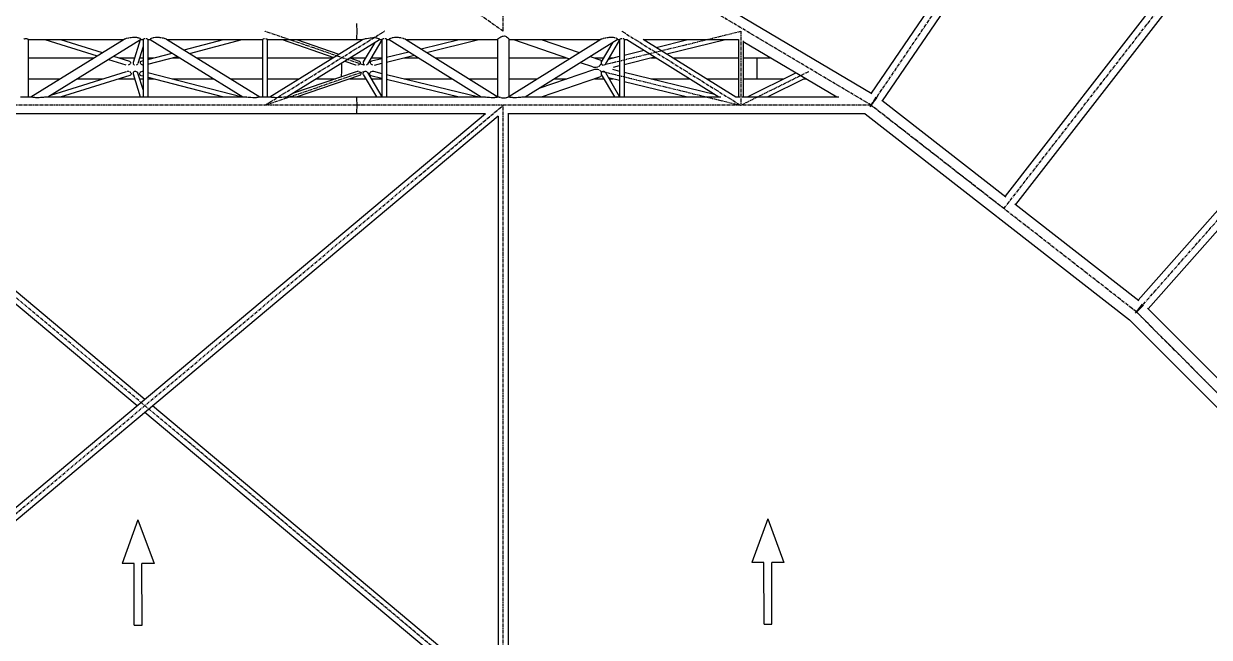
# Model space of a CAD drawing. Header units: millimetres. Extents: x 5143 to 30813, y 232 to 21408.
# Drawn here: x 24007 to 26892, y 17637 to 19129 of the extents above; entities that cross this region are included whole.
import ezdxf

# ---------------------------------------------------------------- set-up
doc = ezdxf.new("R2010")
doc.units = ezdxf.units.MM
doc.header["$LTSCALE"] = 0.25
doc.linetypes.add('CENTER', pattern=[50.8, 31.75, -6.35, 6.35, -6.35])
doc.linetypes.add('XKITLINE00', pattern=[0])

msp = doc.modelspace()

# ---------------------------------------------------------------- linework, layer by layer
at = {"color": 8, "linetype": 'CENTER'}
for p, q in [((25173.6, 19110.3), (24201.8, 19795.1)), ((26069.1, 18930.3), (26646.5, 19777.2)), ((26069.1, 18930.3), (26577, 19675.2)), ((26392, 18679.1), (27029.2, 19498.3)), ((25173.6, 19110.3), (25173.5, 19431.6)), ((26392, 18679.1), (26953.4, 19400.8)), ((26069.1, 18930.3), (25362.3, 19349.7)), ((26069.1, 18930.3), (25362.3, 19349.7)), ((26714.9, 18427.9), (27393.7, 19196)), ((26069.1, 18930.3), (25715.7, 19140)), ((24835.2, 19027.8), (24593.9, 19110.3)), ((24593.9, 18930.3), (24884.5, 19110.3)), ((25414.3, 19027.8), (25751.8, 19110.3)), ((25462.7, 19110.3), (25751.8, 18930.3)), ((25751.8, 19110.3), (25751.8, 18930.3)), ((26714.9, 18427.9), (27311.9, 19103.4)), ((24593.9, 18930.3), (24835.2, 19012.8)), ((25414.3, 19012.8), (25751.8, 18930.3)), ((25751.8, 18930.3), (25917.5, 19012.8)), ((25173.6, 17470.3), (23430, 18930.3)), ((23430, 17470.3), (25173.6, 18930.3)), ((24815.9, 18930.3), (23430, 18930.3)), ((26069.2, 18930.3), (24815.9, 18930.3)), ((25173.6, 17470.3), (25173.6, 18930.3)), ((26714.9, 18427.9), (26069.1, 18930.3)), ((26714.9, 18427.9), (26069.1, 18930.3)), ((26392, 18679.1), (26069.1, 18930.3)), ((26714.9, 18427.9), (26392, 18679.1)), ((27292.1, 17849.7), (26714.9, 18427.9)), ((27292.1, 17849.7), (26714.9, 18427.9)), ((27003.5, 18138.8), (26714.9, 18427.9))]:
    msp.add_line(p, q, dxfattribs=at)
at = {"color": 8, "linetype": 'XKITLINE00'}
for p, q in [((26508.6, 19603.6), (26069.5, 18959.6)), ((26535.3, 19585.4), (26096.2, 18941.4)), ((26880.7, 19333.7), (26394.9, 18709.1)), ((26906.2, 19313.9), (26420.4, 18689.3)), ((24816.4, 19129.4), (24816.7, 19127.9)), ((24816.7, 19127.9), (24816.9, 19125.8)), ((25740.9, 19154.6), (26071.1, 18958.7)), ((24816.9, 19125.8), (24817.1, 19123.3)), ((24817.1, 19123.3), (24817.2, 19120.4)), ((24817.2, 19100.1), (24817.1, 19097.2)), ((24817.2, 19120.4), (24817.3, 19117.2)), ((24817.3, 19103.3), (24817.2, 19100.1)), ((24817.3, 19117.2), (24817.4, 19113.8)), ((24817.4, 19106.7), (24817.3, 19103.3)), ((24817.4, 19113.8), (24817.4, 19110.3)), ((24817.4, 19110.3), (24817.4, 19106.7)), ((25169.5, 19097.4), (25170.6, 19097.8)), ((25170.6, 19097.8), (25171.8, 19098.1)), ((25171.8, 19098.1), (25173.6, 19098.7)), ((25173.6, 19098.7), (25176.6, 19098.8)), ((25176.6, 19098.8), (25179.1, 19098.1)), ((25179.1, 19098.1), (25179.5, 19098.1)), ((25179.5, 19098.1), (25181.1, 19097.4)), ((24007.1, 19091.3), (24007.4, 19091.4)), ((24007.4, 19091.4), (24007.9, 19091.6)), ((24007.9, 19091.6), (24008.6, 19092)), ((24008.6, 19092), (24010.2, 19092.4)), ((24010.2, 19092.4), (24012, 19092.6)), ((24012, 19092.6), (24013.7, 19092.5)), ((24013.7, 19092.5), (24015.3, 19092.2)), ((24015.3, 19092.2), (24016.6, 19091.6)), ((24016.6, 19091.6), (24016.7, 19091.6)), ((24016.7, 19091.6), (24017.2, 19091.3)), ((24017.4, 19091.1), (24017.7, 19090.6)), ((24017.7, 19090.6), (24017.7, 18950.6)), ((24017.7, 19090), (24249.4, 19090)), ((24024, 18950.6), (24251.3, 19091.2)), ((24058.1, 19090), (24185.4, 19050.4)), ((24065.6, 18950.6), (24291.1, 19090.1)), ((24096.3, 19090), (24198.1, 19058.3)), ((24251.5, 19091.3), (24252.3, 19091.6)), ((24252.3, 19091.6), (24253.7, 19092.1)), ((24253.7, 19092.1), (24255.2, 19092.6)), ((24255.9, 19092.8), (24257.2, 19093.2)), ((24257.2, 19093.2), (24257.5, 19093.2)), ((24257.5, 19093.2), (24261.8, 19094.3)), ((24261.8, 19094.3), (24263.1, 19094.6)), ((24264.6, 19094.8), (24266.7, 19095.2)), ((24266.7, 19095.2), (24268.7, 19095.4)), ((24268.7, 19095.4), (24271.9, 19095.9)), ((24271.9, 19095.9), (24276.8, 19096.1)), ((24290.6, 19089.8), (24273.3, 19034.5)), ((24276.8, 19096.1), (24281.1, 19095.9)), ((24281.1, 19095.9), (24283.2, 19095.4)), ((24283.2, 19095.4), (24284.6, 19095.2)), ((24297.3, 19073), (24284.4, 19032)), ((24284.6, 19095.2), (24285.9, 19094.8)), ((24286.7, 19094.6), (24287.5, 19094.3)), ((24287.5, 19094.3), (24289.2, 19093.2)), ((24289.2, 19093.2), (24289.4, 19093.2)), ((24289.4, 19093.2), (24289.9, 19092.8)), ((24290.2, 19092.6), (24290.8, 19092.2)), ((24290.8, 19092.2), (24291, 19091.6)), ((24290.9, 19090), (24297.3, 19090)), ((24291, 19091.6), (24291.4, 19091.3)), ((24291.1, 19090.1), (24291.3, 19090.3)), ((24291.3, 19090.3), (24291.5, 19090.5)), ((24291.5, 19091.1), (24291.5, 19090.5)), ((24297.5, 19090.8), (24297.3, 19090.5)), ((24297.3, 19090.5), (24297.3, 19090.4)), ((24297.3, 19090.4), (24297.3, 18950.6)), ((24297.5, 19090.8), (24297.9, 19091.1)), ((24298.1, 19091.3), (24298.3, 19091.4)), ((24298.3, 19091.4), (24298.8, 19091.6)), ((24298.8, 19091.6), (24299.5, 19091.9)), ((24299.5, 19091.9), (24301.1, 19092.4)), ((24301.1, 19092.4), (24302.3, 19092.6)), ((24304.6, 19092.6), (24306.2, 19092.3)), ((24306.2, 19092.3), (24307.5, 19091.7)), ((24307.5, 19091.7), (24307.6, 19091.6)), ((24307.6, 19091.6), (24308.2, 19091.3)), ((24308.4, 19091.1), (24308.7, 19090.6)), ((24308.7, 19090.6), (24308.7, 18950.6)), ((24308.7, 19090), (24315, 19090)), ((24314.6, 19090.3), (24314.6, 19090.2)), ((24314.6, 19090.2), (24540.4, 18950.6)), ((24315.1, 19091.1), (24314.7, 19090.7)), ((24314.7, 19090.7), (24314.8, 19090.5)), ((24314.8, 19090.5), (24314.7, 19090.3)), ((24315.4, 19091.5), (24315.2, 19091.3)), ((24315.4, 19091.5), (24315.7, 19091.6)), ((24316.5, 19092.5), (24315.7, 19091.6)), ((24316.5, 19092.5), (24316.6, 19092.6)), ((24317, 19092.8), (24318, 19093.3)), ((24318, 19093.3), (24318.3, 19093.6)), ((24318.3, 19093.6), (24320.4, 19094.5)), ((24321.3, 19094.8), (24323.9, 19095.5)), ((24323.9, 19095.5), (24327.6, 19096.1)), ((24327.6, 19096.1), (24332.1, 19096.2)), ((24332.1, 19096.2), (24337, 19095.8)), ((24337, 19095.8), (24338.6, 19095.5)), ((24338.6, 19095.5), (24341.9, 19095)), ((24341.9, 19095), (24342.7, 19094.8)), ((24344.2, 19094.5), (24346.5, 19094)), ((24346.5, 19094), (24349, 19093.3)), ((24349, 19093.3), (24350.5, 19092.9)), ((24350.5, 19092.9), (24350.8, 19092.8)), ((24351.4, 19092.6), (24353.4, 19091.8)), ((24353.4, 19091.8), (24353.8, 19091.6)), ((24353.8, 19091.6), (24354.4, 19091.3)), ((24354.7, 19091.1), (24354.8, 19091)), ((24354.8, 19091), (24581.9, 18950.6)), ((24356.5, 19090), (24588.2, 19090)), ((24397.1, 19064.9), (24493.5, 19090)), ((24410.4, 19056.6), (24538.5, 19090)), ((24588.2, 19090.4), (24588.3, 19090.5)), ((24588.2, 19090.4), (24588.2, 18950.6)), ((24588.5, 19090.9), (24588.3, 19090.5)), ((24588.5, 19090.9), (24588.8, 19091.1)), ((24589.1, 19091.3), (24589.3, 19091.4)), ((24589.3, 19091.4), (24589.8, 19091.6)), ((24589.8, 19091.6), (24590.6, 19092)), ((24590.6, 19092), (24592.2, 19092.5)), ((24592.2, 19092.5), (24593.1, 19092.6)), ((24595.7, 19092.6), (24597.3, 19092.2)), ((24597.3, 19092.2), (24598.6, 19091.7)), ((24598.6, 19091.7), (24598.6, 19091.6)), ((24598.6, 19091.6), (24599.2, 19091.3)), ((24599.4, 19091.1), (24599.6, 19090.6)), ((24599.6, 19090.6), (24599.6, 18950.6)), ((24599.6, 19090), (24815.9, 19090)), ((24606, 18950.6), (24831.8, 19090.5)), ((24635.7, 19090), (24761.5, 19046.9)), ((24647.5, 18950.6), (24872.7, 19090.1)), ((24670.9, 19090), (24774, 19054.7)), ((24816.2, 19090.3), (24815.9, 19090)), ((24816.2, 19090.3), (24815.9, 19090)), ((24815.9, 19090), (24831, 19090)), ((24816.4, 19091.2), (24816.2, 19090.3)), ((24816.4, 19091.2), (24816.2, 19090.3)), ((24816.7, 19092.7), (24816.4, 19091.2)), ((24816.9, 19094.7), (24816.7, 19092.7)), ((24817.1, 19097.2), (24816.9, 19094.7)), ((24831.8, 19090.5), (24833.4, 19091)), ((24861.8, 19083.3), (24833.3, 19035.8)), ((24833.4, 19091), (24833.6, 19091.1)), ((24833.6, 19091.1), (24836.9, 19092)), ((24836.9, 19092), (24839.1, 19092.4)), ((24839.1, 19092.4), (24841.2, 19093)), ((24841.2, 19093), (24846.2, 19093.9)), ((24878.8, 19089.6), (24843.6, 19030.7)), ((24846.2, 19093.9), (24850.4, 19094.4)), ((24850.4, 19094.4), (24851.4, 19094.6)), ((24851.4, 19094.6), (24856.6, 19095)), ((24856.6, 19095), (24861.2, 19095)), ((24861.2, 19095), (24865, 19094.5)), ((24865, 19094.5), (24865.3, 19094.4)), ((24865.3, 19094.4), (24868.2, 19093.8)), ((24868.2, 19093.8), (24870.4, 19092.9)), ((24870.4, 19092.9), (24870.8, 19092.4)), ((24870.8, 19092.4), (24872, 19091.9)), ((24872, 19091.9), (24872.7, 19091)), ((24872.5, 19090), (24878.8, 19090)), ((24872.7, 19091), (24872.7, 19091)), ((24872.7, 19091), (24873, 19090.4)), ((24872.7, 19090.2), (24873, 19090.4)), ((24872.7, 19090.2), (24872.7, 19090.1)), ((24878.9, 19090.5), (24878.8, 19090.3)), ((24878.8, 19090.3), (24878.8, 18950.6)), ((24879.1, 19090.7), (24878.9, 19090.5)), ((24879.1, 19090.7), (24879.6, 19091.1)), ((24879.8, 19091.3), (24880.6, 19091.6)), ((24879.8, 19091.3), (24879.8, 19091.3)), ((24880.6, 19091.6), (24881.1, 19091.8)), ((24881.1, 19091.8), (24882.6, 19092.3)), ((24882.6, 19092.3), (24883.9, 19092.6)), ((24886.6, 19092.6), (24887.8, 19092.4)), ((24887.8, 19092.4), (24889, 19091.8)), ((24889, 19091.8), (24889.3, 19091.6)), ((24889.3, 19091.6), (24889.9, 19091.3)), ((24889.9, 19091.3), (24889.9, 19091.3)), ((24890, 19091.1), (24890.2, 19090.8)), ((24890.2, 19090.8), (24890.2, 18950.6)), ((24890.2, 19090), (24896.5, 19090)), ((24896.2, 19090.3), (24896.2, 19090.2)), ((24896.2, 19090.2), (25120.4, 18950.6)), ((24896.4, 19090.5), (24896.3, 19090.3)), ((24896.8, 19091.1), (24896.4, 19090.6)), ((24896.4, 19090.6), (24896.4, 19090.5)), ((24897, 19091.4), (24896.9, 19091.3)), ((24897, 19091.4), (24897.5, 19091.6)), ((24898.2, 19092.4), (24897.5, 19091.6)), ((24898.2, 19092.4), (24898.6, 19092.6)), ((24899, 19092.8), (24900, 19093.3)), ((24900.1, 19093.4), (24900, 19093.3)), ((24900.1, 19093.4), (24902.4, 19094.5)), ((24902.4, 19094.5), (24902.4, 19094.5)), ((24903.5, 19094.8), (24905.5, 19095.4)), ((24905.5, 19095.4), (24906.3, 19095.5)), ((24906.3, 19095.5), (24909.1, 19096)), ((24909.1, 19096), (24913.4, 19096.2)), ((24913.4, 19096.2), (24918.2, 19095.9)), ((24918.2, 19095.9), (24920.5, 19095.5)), ((24920.5, 19095.5), (24923, 19095.1)), ((24923, 19095.1), (24924.5, 19094.8)), ((24926, 19094.5), (24927.5, 19094.2)), ((24927.5, 19094.2), (24930.6, 19093.3)), ((24930.6, 19093.3), (24931.5, 19093.1)), ((24931.5, 19093.1), (24932.2, 19092.8)), ((24932.9, 19092.6), (24934.3, 19092)), ((24934.3, 19092), (24935.1, 19091.6)), ((24935.1, 19091.6), (24935.7, 19091.3)), ((24935.9, 19091.1), (25161.1, 18950.9)), ((24937.8, 19090), (25160, 19090)), ((24973.9, 19067.4), (25066.4, 19090)), ((24987.4, 19059), (25114.3, 19090)), ((25160, 19090.3), (25160, 19090.2)), ((25160, 19090.2), (25160, 18951.6)), ((25160.2, 19090.5), (25160.1, 19090.3)), ((25160.3, 19090.9), (25160.2, 19090.5)), ((25160.3, 19090.9), (25160.6, 19091.1)), ((25160.7, 19091.3), (25161.1, 19091.6)), ((25161.3, 19091.9), (25161.1, 19091.6)), ((25161.3, 19091.9), (25162.1, 19092.6)), ((25162.3, 19092.8), (25162.9, 19093.3)), ((25162.9, 19093.3), (25164.6, 19094.5)), ((25165, 19094.8), (25165.1, 19095)), ((25165.1, 19095), (25166.1, 19095.5)), ((25166.1, 19095.5), (25167.7, 19096.6)), ((25167.7, 19096.6), (25168.6, 19097)), ((25181.9, 19097), (25182.1, 19096.9)), ((25182.1, 19096.9), (25183.9, 19095.5)), ((25183.9, 19095.5), (25184.3, 19095.3)), ((25184.3, 19095.3), (25184.7, 19094.8)), ((25185, 19094.5), (25185.9, 19093.7)), ((25185.9, 19093.7), (25186.1, 19093.3)), ((25186.1, 19093.3), (25186.5, 19092.8)), ((25186.7, 19092.6), (25186.9, 19092.2)), ((25186.9, 19092.2), (25187.1, 19091.6)), ((25187.1, 19091.6), (25187.2, 19091.3)), ((25187.2, 19091.1), (25187.3, 19091.1)), ((25187.2, 18951.6), (25411.3, 19091.1)), ((25187.3, 19091.1), (25187.3, 18951.7)), ((25187.3, 19090), (25409.4, 19090)), ((25199.2, 19090), (25334.8, 19043.5)), ((25226.9, 18950.6), (25451.1, 19090.2)), ((25266.5, 19090), (25358.7, 19058.4)), ((25411.7, 19091.3), (25412.5, 19091.6)), ((25412.5, 19091.6), (25413.6, 19092)), ((25440.4, 19083.5), (25412.5, 19035.9)), ((25413.6, 19092), (25415.3, 19092.6)), ((25416.1, 19092.8), (25417.1, 19093.1)), ((25417.1, 19093.1), (25418, 19093.3)), ((25418, 19093.3), (25421.6, 19094.2)), ((25421.6, 19094.2), (25423.3, 19094.5)), ((25457, 19089.3), (25422.7, 19030.8)), ((25424.9, 19094.8), (25426.6, 19095.2)), ((25426.6, 19095.2), (25429.3, 19095.5)), ((25429.3, 19095.5), (25431.8, 19095.9)), ((25431.8, 19095.9), (25436.8, 19096.2)), ((25436.8, 19096.2), (25441.2, 19096)), ((25441.2, 19096), (25443.9, 19095.5)), ((25443.9, 19095.5), (25444.7, 19095.4)), ((25444.7, 19095.4), (25446.5, 19094.8)), ((25447.6, 19094.5), (25447.6, 19094.5)), ((25447.6, 19094.5), (25449.5, 19093.4)), ((25449.5, 19093.4), (25449.6, 19093.3)), ((25449.6, 19093.3), (25450.3, 19092.8)), ((25450.6, 19092.6), (25450.9, 19092.3)), ((25450.8, 19090), (25457, 19090)), ((25450.9, 19092.3), (25451.2, 19091.6)), ((25451.1, 19090.2), (25451.2, 19090.3)), ((25451.2, 19091.6), (25451.5, 19091.4)), ((25451.2, 19090.3), (25451.4, 19090.5)), ((25451.4, 19090.5), (25451.5, 19090.6)), ((25451.5, 19091.4), (25451.5, 19091.3)), ((25451.5, 19091.1), (25451.5, 19090.6)), ((25457, 19090.4), (25457.1, 19090.5)), ((25457, 19090.4), (25457, 18950.6)), ((25457.3, 19090.8), (25457.1, 19090.5)), ((25457.3, 19090.8), (25457.8, 19091.1)), ((25458, 19091.3), (25458.1, 19091.3)), ((25458.1, 19091.3), (25458.8, 19091.6)), ((25458.8, 19091.6), (25459.4, 19091.9)), ((25459.4, 19091.9), (25460.9, 19092.4)), ((25460.9, 19092.4), (25462.2, 19092.6)), ((25464.8, 19092.6), (25466.1, 19092.3)), ((25466.1, 19092.3), (25467.3, 19091.8)), ((25467.3, 19091.8), (25467.5, 19091.6)), ((25467.5, 19091.6), (25468.1, 19091.3)), ((25468.2, 19091.1), (25468.4, 19090.7)), ((25468.4, 19090.7), (25468.4, 18950.6)), ((25468.4, 19090), (25474.7, 19090)), ((25474.3, 19090.2), (25698.5, 18950.6)), ((25514.1, 19091.1), (25739.8, 18950.6)), ((25515.9, 19090), (25746.1, 19090)), ((25546.1, 19071.2), (25622.9, 19090)), ((25572, 19055.1), (25714.6, 19090)), ((25746.1, 19090.4), (25746.1, 18950.6)), ((25757.5, 19087.1), (25757.5, 18950.6)), ((25757.5, 19085.7), (25985.2, 18950.6)), ((24017.7, 19045.7), (24177.8, 19045.7)), ((24213, 19041.8), (24255.3, 19028.7)), ((24225.8, 19049.7), (24264.7, 19037.6)), ((24238.7, 19045.7), (24276.8, 19045.7)), ((24288.7, 19045.7), (24297.3, 19045.7)), ((24308.7, 19041.8), (24367.9, 19057.3)), ((24308.7, 19030.1), (24381.3, 19049)), ((24308.7, 19045.7), (24323.3, 19045.7)), ((24368.4, 19045.7), (24386.6, 19045.7)), ((24428.1, 19045.7), (24588.2, 19045.7)), ((24599.6, 19045.7), (24759.5, 19045.7)), ((24800.8, 19045.5), (24823.6, 19037.7)), ((24801, 19045.7), (24839.2, 19045.7)), ((24852.5, 19045.7), (24878.8, 19045.7)), ((24853.6, 19038.1), (24878.8, 19044.3)), ((24890.2, 19047), (24944.3, 19060.2)), ((24890.2, 19035.3), (24957.8, 19051.8)), ((24932.6, 19045.7), (24967.6, 19045.7)), ((25008.9, 19045.7), (25160, 19045.7)), ((25187.3, 19045.7), (25328.4, 19045.7)), ((25385.4, 19049.2), (25408.7, 19041.2)), ((25395.8, 19045.7), (25418.2, 19045.7)), ((25408.7, 19041.2), (25409, 19041)), ((25409.7, 19040.6), (25410.4, 19040.2)), ((25410.4, 19040.2), (25410.7, 19039.9)), ((25410.7, 19039.9), (25411.7, 19038.7)), ((25429.7, 19042.8), (25457, 19049.4)), ((25431.4, 19045.7), (25441.7, 19045.7)), ((25468.4, 19052.2), (25516.4, 19064)), ((25468.4, 19029.8), (25542.3, 19047.8)), ((25533.4, 19045.7), (25545.8, 19045.7)), ((25587.1, 19045.7), (25746.1, 19045.7)), ((25757.5, 19045.7), (25824.9, 19045.7)), ((27235.2, 19041), (26719, 18456.9)), ((27235.2, 19041), (26719, 18456.9)), ((24073.1, 18955.2), (24257.3, 19012.5)), ((24255.3, 19028.7), (24255.9, 19028.5)), ((24258.4, 19012.8), (24259.5, 19013.1)), ((24259.5, 19013.1), (24261.7, 19013.1)), ((24261.7, 19013.1), (24263.1, 19012.8)), ((24262, 19028.5), (24264, 19029.4)), ((24264, 19029.4), (24265, 19030.3)), ((24264.7, 19037.6), (24265.6, 19037)), ((24264.7, 19012.2), (24265.8, 19011.7)), ((24265, 19030.3), (24265.6, 19030.7)), ((24265.6, 19037), (24266.1, 19036.7)), ((24266.2, 19031.5), (24265.6, 19030.7)), ((24265.8, 19011.7), (24266.5, 19010.9)), ((24266.1, 19036.7), (24266.9, 19035.5)), ((24266.7, 19032.3), (24266.6, 19032.1)), ((24267.1, 19033.8), (24266.7, 19032.3)), ((24267, 19034.9), (24267.1, 19033.9)), ((24267.1, 19033.9), (24267.1, 19033.8)), ((24273.3, 19033.8), (24273.2, 19032.9)), ((24273.2, 19032.9), (24273.4, 19032.1)), ((24273.3, 19034.5), (24273.3, 19033.8)), ((24273.6, 19031.5), (24273.7, 19031.3)), ((24273.7, 19031.3), (24274.4, 19030.3)), ((24274.6, 19011.4), (24274.3, 19010.9)), ((24274.4, 19030.3), (24274.6, 19029.9)), ((24274.6, 19029.9), (24276, 19028.8)), ((24274.6, 19011.4), (24275.6, 19012.2)), ((24276, 19028.8), (24276.8, 19028.5)), ((24277, 19012.8), (24277.7, 19013.1)), ((24277.7, 19013.1), (24279.4, 19013.2)), ((24279.4, 19013.2), (24280.8, 19012.8)), ((24281.4, 19028.5), (24282.7, 19029.2)), ((24282, 19012.2), (24282.6, 19011.8)), ((24282.6, 19011.8), (24283.3, 19010.9)), ((24283.6, 19030.3), (24282.7, 19029.2)), ((24283.8, 19030.5), (24283.6, 19030.3)), ((24284.2, 19031.5), (24283.8, 19030.5)), ((24290.5, 19034.9), (24290.7, 19033.8)), ((24290.7, 19033.8), (24290.6, 19033.6)), ((24290.6, 19033.6), (24291.2, 19032.1)), ((24291, 19036.4), (24290.7, 19035.5)), ((24291, 19036.4), (24291.8, 19037)), ((24291.1, 19010.9), (24292.1, 19011.8)), ((24291.7, 19031.5), (24292.7, 19030.5)), ((24291.8, 19037), (24292.2, 19037.4)), ((24292.1, 19011.8), (24292.9, 19012.2)), ((24292.2, 19037.4), (24294, 19038)), ((24292.7, 19030.5), (24293, 19030.3)), ((24293, 19030.3), (24294.4, 19029.2)), ((24294, 19038), (24297.3, 19038.9)), ((24294.4, 19029.2), (24296.1, 19028.5)), ((24294.5, 19012.8), (24296.3, 19013.2)), ((24296.3, 19013.2), (24297.3, 19013.1)), ((24661.9, 18959.5), (24816.5, 19012.4)), ((24779.9, 19032.6), (24779.9, 19031.8)), ((24779.9, 19031.8), (24780, 19028.1)), ((24780, 19012.4), (24779.9, 19008.7)), ((24780, 19028.1), (24780.1, 19024.2)), ((24780.1, 19016.3), (24780, 19012.4)), ((24780.1, 19024.2), (24780.1, 19020.3)), ((24780.1, 19020.3), (24780.1, 19016.3)), ((24788.3, 19037.8), (24814.4, 19028.9)), ((24814.4, 19028.9), (24815.8, 19028.5)), ((24818.1, 19012.8), (24818.6, 19012.9)), ((24818.6, 19012.9), (24820.8, 19013)), ((24820.3, 19028.5), (24821.2, 19028.7)), ((24820.8, 19013), (24821.6, 19012.8)), ((24821.2, 19028.7), (24823.2, 19029.6)), ((24823.2, 19029.6), (24824.1, 19030.5)), ((24823.6, 19037.7), (24824.5, 19037.2)), ((24823.7, 19012.1), (24824.9, 19011.5)), ((24824.1, 19030.5), (24824.7, 19030.9)), ((24824.5, 19037.2), (24825.1, 19036.8)), ((24825.2, 19031.6), (24824.7, 19030.9)), ((24824.9, 19011.5), (24825.6, 19010.8)), ((24825.1, 19036.8), (24826, 19035.5)), ((24825.8, 19032.4), (24825.6, 19032.1)), ((24826.1, 19034), (24825.8, 19032.4)), ((24826, 19035.5), (24826, 19035.5)), ((24826, 19035), (24826.1, 19034)), ((24826.1, 19034), (24826.1, 19034)), ((24833.1, 19034.9), (24832.8, 19034.3)), ((24832.8, 19034.3), (24832.9, 19033.8)), ((24832.9, 19033.8), (24832.9, 19032.7)), ((24832.9, 19032.7), (24833.1, 19032.1)), ((24833.3, 19035.8), (24833.2, 19035.5)), ((24833.3, 19031.5), (24833.5, 19031.2)), ((24833.5, 19031.2), (24834.2, 19030.3)), ((24834.3, 19011.5), (24833.8, 19010.9)), ((24834.2, 19030.3), (24834.5, 19029.8)), ((24834.3, 19011.5), (24835.2, 19012.2)), ((24834.5, 19029.8), (24835.9, 19028.7)), ((24835.9, 19028.7), (24836.5, 19028.5)), ((24836.6, 19012.8), (24837.5, 19013.1)), ((24837.5, 19013.1), (24839.2, 19013.1)), ((24839.2, 19013.1), (24840.3, 19012.8)), ((24841.1, 19028.5), (24842.5, 19029.4)), ((24841.5, 19012.2), (24842.3, 19011.6)), ((24842.3, 19011.6), (24842.8, 19010.9)), ((24843.2, 19030.3), (24842.5, 19029.4)), ((24843.6, 19030.7), (24843.2, 19030.3)), ((24850.1, 19035), (24850.3, 19033.9)), ((24850.6, 19036.6), (24850.2, 19035.5)), ((24850.3, 19033.9), (24850.3, 19033.8)), ((24850.3, 19033.8), (24850.9, 19032.1)), ((24850.6, 19036.6), (24851.3, 19037.1)), ((24850.7, 19010.9), (24851.6, 19011.7)), ((24851.3, 19037.1), (24851.8, 19037.5)), ((24851.5, 19031.5), (24852.3, 19030.6)), ((24851.6, 19011.7), (24852.6, 19012.2)), ((24851.8, 19037.5), (24853.3, 19038)), ((24852.3, 19030.6), (24852.7, 19030.3)), ((24852.7, 19030.3), (24854, 19029.4)), ((24854, 19029.4), (24856.1, 19028.5)), ((24854.4, 19012.8), (24855.7, 19013.1)), ((24855.7, 19013.1), (24858, 19013)), ((24858, 19013), (24878.8, 19008)), ((24860.8, 19028.2), (24878.8, 19032.6)), ((25260.9, 18971.8), (25394, 19017.4)), ((25361.4, 19034.4), (25390.7, 19024.3)), ((25391.9, 19024), (25393.8, 19023.4)), ((25393.8, 19023.4), (25397, 19022.9)), ((25394, 19017.4), (25396.9, 19018.1)), ((25396.9, 19018.1), (25400, 19018.3)), ((25397, 19022.9), (25400.1, 19023)), ((25400, 19018.3), (25403, 19017.9)), ((25400.1, 19023), (25403.2, 19023.7)), ((25403, 19017.9), (25405.8, 19017.1)), ((25403.2, 19023.7), (25403.8, 19024)), ((25405.4, 19024.6), (25405.9, 19024.9)), ((25405.8, 19017.1), (25406.5, 19016.7)), ((25405.9, 19024.9), (25408.1, 19026.5)), ((25407.7, 19016), (25408.3, 19015.7)), ((25408.2, 19026.6), (25408.1, 19026.5)), ((25408.2, 19026.6), (25409.5, 19027.8)), ((25408.3, 19015.7), (25409.4, 19014.7)), ((25409.4, 19014.7), (25410.3, 19014)), ((25411.3, 19030.3), (25410.1, 19028.5)), ((25410.3, 19014), (25411.2, 19012.8)), ((25411.4, 19030.5), (25411.3, 19030.3)), ((25411.8, 19031.5), (25411.4, 19030.5)), ((25411.7, 19038.7), (25411.8, 19038.5)), ((25411.7, 19012.2), (25411.9, 19011.9)), ((25411.9, 19011.9), (25412.4, 19010.9)), ((25412, 19038), (25412.3, 19037.1)), ((25412.2, 19034.9), (25412.1, 19034.6)), ((25412.1, 19034.6), (25412.1, 19033.5)), ((25412.1, 19033.5), (25412.1, 19032.9)), ((25412.1, 19032.9), (25412.1, 19032.8)), ((25412.1, 19032.6), (25412.2, 19032.4)), ((25412.2, 19032.4), (25412.1, 19032.1)), ((25412.4, 19035.6), (25412.2, 19035)), ((25412.2, 19032.4), (25412.3, 19032.1)), ((25412.3, 19037.1), (25412.4, 19036.9)), ((25412.4, 19036.9), (25412.5, 19035.9)), ((25412.5, 19035.9), (25412.4, 19035.6)), ((25412.5, 19031.6), (25412.6, 19031.3)), ((25412.6, 19031.3), (25413.3, 19030.4)), ((25413.4, 19011.4), (25413, 19010.8)), ((25413.3, 19030.4), (25413.6, 19029.9)), ((25413.4, 19011.4), (25414.5, 19012.2)), ((25413.6, 19029.9), (25415.1, 19028.8)), ((25415.1, 19028.8), (25416, 19028.5)), ((25416, 19012.8), (25416.6, 19013)), ((25416.6, 19013), (25418.4, 19013)), ((25418.4, 19013), (25419.1, 19012.8)), ((25420, 19028.5), (25420.2, 19028.6)), ((25420.2, 19028.6), (25421.7, 19029.5)), ((25420.6, 19012.2), (25421.4, 19011.6)), ((25421.4, 19011.6), (25422, 19010.8)), ((25422.4, 19030.4), (25421.7, 19029.5)), ((25422.7, 19030.8), (25422.4, 19030.4)), ((25440, 19017.8), (25457, 19013.6)), ((25441.9, 19023.3), (25457, 19027)), ((27259.4, 19019.6), (26743.2, 18435.6)), ((27259.4, 19019.6), (26743.2, 18435.6)), ((24017.7, 18994.9), (24095.6, 18994.9)), ((24096.3, 18950.6), (24266.1, 19003.4)), ((24137.2, 18994.9), (24200.5, 18994.9)), ((24238.7, 18994.9), (24276.8, 18994.9)), ((24266.1, 19003.4), (24267.1, 19004.1)), ((24266.5, 19010.9), (24267.2, 19010.3)), ((24267.1, 19004.1), (24267.5, 19004.3)), ((24267.2, 19010.3), (24268, 19009.1)), ((24268.1, 19005.1), (24267.5, 19004.3)), ((24268.3, 19008.5), (24268.5, 19007.3)), ((24268.6, 19007.1), (24268.4, 19005.7)), ((24268.5, 19007.3), (24268.6, 19007.1)), ((24273.1, 19008.5), (24273.1, 19008.4)), ((24273.1, 19008.4), (24273.1, 19007.3)), ((24273.1, 19007.3), (24273.1, 19006.8)), ((24273.1, 19006.8), (24290.7, 18950.6)), ((24273.6, 19010), (24273.3, 19009.1)), ((24274.3, 19010.9), (24273.6, 19010)), ((24283.3, 19010.9), (24283.7, 19010.5)), ((24283.7, 19010.5), (24284.2, 19009.1)), ((24284.3, 19008.9), (24297.3, 18967.5)), ((24288.7, 18994.9), (24297.3, 18994.9)), ((24289.2, 19008.5), (24288.8, 19007.3)), ((24288.8, 19007.3), (24288.8, 19005.8)), ((24288.8, 19005.8), (24288.8, 19005.7)), ((24289.1, 19005.1), (24289.4, 19004.5)), ((24289.4, 19004.5), (24290, 19004.1)), ((24290.5, 19010.5), (24289.5, 19009.1)), ((24290, 19004.1), (24290.7, 19003.5)), ((24290.5, 19010.5), (24291.1, 19010.9)), ((24290.7, 19003.5), (24292.4, 19002.9)), ((24292.4, 19002.9), (24297.3, 19001.7)), ((24308.7, 19010.4), (24538.5, 18950.6)), ((24308.7, 18998.7), (24493.5, 18950.6)), ((24308.7, 18994.9), (24323.4, 18994.9)), ((24368.4, 18994.9), (24468.8, 18994.9)), ((24510.3, 18994.9), (24588.2, 18994.9)), ((24599.6, 18994.9), (24677.5, 18994.9)), ((24670.9, 18950.6), (24825, 19003.3)), ((24719, 18994.9), (24765.3, 18994.9)), ((24779.6, 19002.3), (24779.3, 18999.7)), ((24779.3, 18999.7), (24779.3, 18999.7)), ((24779.7, 19005.3), (24779.6, 19002.3)), ((24779.9, 19008.7), (24779.7, 19005.3)), ((24800.4, 18994.9), (24839.3, 18994.9)), ((24825, 19003.3), (24826, 19003.9)), ((24825.6, 19010.8), (24826.3, 19010.2)), ((24826, 19003.9), (24826.4, 19004.2)), ((24826.3, 19010.2), (24827, 19009.1)), ((24827.1, 19005.1), (24826.4, 19004.2)), ((24827.3, 19008.5), (24827.5, 19007.2)), ((24827.6, 19007), (24827.4, 19005.7)), ((24827.5, 19007.2), (24827.6, 19007)), ((24832.6, 19008.5), (24832.5, 19007.3)), ((24832.5, 19007.3), (24832.5, 19007)), ((24832.5, 19007), (24832.9, 19005.7)), ((24833.2, 19010.2), (24832.8, 19009.1)), ((24832.9, 19005.5), (24865.8, 18950.6)), ((24833.8, 19010.9), (24833.2, 19010.2)), ((24842.8, 19010.9), (24843.3, 19010.3)), ((24843.3, 19010.3), (24878.8, 18950.9)), ((24848.3, 19007.1), (24848.2, 19005.6)), ((24848.4, 19007.3), (24848.3, 19007.1)), ((24848.7, 19008.5), (24848.4, 19007.3)), ((24848.5, 19005.1), (24848.9, 19004.3)), ((24848.9, 19004.3), (24849.3, 19004)), ((24850, 19010.3), (24849.1, 19009.1)), ((24849.3, 19004), (24850.1, 19003.4)), ((24850, 19010.3), (24850.7, 19010.9)), ((24850.1, 19003.4), (24851.8, 19002.9)), ((24851.8, 19002.9), (24878.8, 18996.3)), ((24852.5, 18994.9), (24878.8, 18994.9)), ((24890.2, 19005.2), (25114.2, 18950.6)), ((24890.2, 18993.5), (25066.4, 18950.6)), ((24932.5, 18994.9), (25049.2, 18994.9)), ((25090.5, 18994.9), (25160, 18994.9)), ((25187.3, 18994.9), (25256.7, 18994.9)), ((25266.6, 18950.6), (25408.8, 18999.3)), ((25298, 18994.9), (25328.3, 18994.9)), ((25395.9, 18994.9), (25418.2, 18994.9)), ((25408.8, 18999.3), (25409.4, 18999.6)), ((25410.2, 19000), (25410.8, 19000.3)), ((25410.8, 19000.3), (25411.7, 19001.2)), ((25411.7, 19001.2), (25412.2, 19001.6)), ((25412.4, 19009.8), (25412, 19008)), ((25412, 19008), (25412, 19007.2)), ((25412, 19007.2), (25412, 19006.3)), ((25412, 19006.3), (25412.3, 19005.1)), ((25412.5, 19002.1), (25412.2, 19001.6)), ((25412.3, 19005.1), (25412.3, 19004.9)), ((25412.3, 19004.9), (25444.2, 18950.6)), ((25412.4, 19010.9), (25412.6, 19010.4)), ((25412.7, 19010.5), (25412.4, 19009.9)), ((25412.4, 19009.9), (25412.4, 19009.8)), ((25413, 19010.8), (25412.7, 19010.5)), ((25413.2, 19003.3), (25412.8, 19002.6)), ((25413.2, 19003.4), (25413.2, 19003.3)), ((25422, 19010.8), (25422.4, 19010.3)), ((25422.4, 19010.2), (25457, 18951.2)), ((25429.7, 18997.7), (25457, 18991.1)), ((25431.4, 18994.9), (25441.4, 18994.9)), ((25468.4, 19010.8), (25688, 18957.1)), ((25468.4, 18988.3), (25622.6, 18950.6)), ((25533.6, 18994.9), (25627.4, 18994.9)), ((25668.7, 18994.9), (25746.1, 18994.9)), ((25757.5, 18994.9), (25857, 18994.9)), ((25768, 18950.6), (25886.1, 19009.4)), ((25817.1, 18950.6), (25908.5, 18996.1)), ((25906.1, 18994.9), (25910.6, 18994.9)), ((23999.4, 18950.6), (24009, 18950.6)), ((24009.5, 18950.5), (24010.2, 18950.5)), ((24010.2, 18950.5), (24012, 18950.5)), ((24012, 18950.5), (24013.7, 18950.5)), ((24013.7, 18950.5), (24015.3, 18950.6)), ((24015.6, 18950.6), (24024.8, 18950.6)), ((24016.6, 18950.6), (24016.7, 18950.6)), ((24025, 18950.5), (24026.5, 18950.5)), ((24026.5, 18950.5), (24026.7, 18950.5)), ((24026.7, 18950.5), (24027.8, 18950.3)), ((24028.4, 18950.2), (24028.7, 18950.1)), ((24028.7, 18950.1), (24031.7, 18949.8)), ((24031.7, 18949.8), (24033.2, 18949.8)), ((24033.2, 18949.8), (24035.4, 18949.5)), ((24035.4, 18949.5), (24039.6, 18949.4)), ((24039.6, 18949.4), (24044.5, 18949.5)), ((24044.5, 18949.5), (24047.7, 18949.8)), ((24047.7, 18949.8), (24049.6, 18949.8)), ((24049.6, 18949.8), (24054.3, 18950.1)), ((24054.3, 18950.1), (24055, 18950.2)), ((24056.1, 18950.3), (24058.4, 18950.5)), ((24058.4, 18950.5), (24058.7, 18950.5)), ((24058.7, 18950.5), (24061.5, 18950.5)), ((24062, 18950.6), (24300.1, 18950.6)), ((24300.6, 18950.5), (24301.1, 18950.5)), ((24301.1, 18950.5), (24302.8, 18950.5)), ((24302.8, 18950.5), (24304.6, 18950.5)), ((24304.6, 18950.5), (24306.2, 18950.5)), ((24306.5, 18950.6), (24545, 18950.6)), ((24307.5, 18950.6), (24307.6, 18950.6)), ((24545.4, 18950.5), (24546.1, 18950.5)), ((24546.1, 18950.5), (24548.8, 18950.5)), ((24548.8, 18950.5), (24549.9, 18950.4)), ((24549.9, 18950.4), (24551.1, 18950.3)), ((24552.4, 18950.2), (24554.6, 18950)), ((24554.6, 18950), (24559.5, 18949.8)), ((24559.5, 18949.8), (24564.6, 18949.5)), ((24564.6, 18949.5), (24569.3, 18949.4)), ((24569.3, 18949.4), (24573.2, 18949.6)), ((24573.2, 18949.6), (24574.1, 18949.8)), ((24574.1, 18949.8), (24576.5, 18949.9)), ((24576.5, 18949.9), (24578.5, 18950.2)), ((24579.1, 18950.3), (24579.8, 18950.5)), ((24579.8, 18950.5), (24580.7, 18950.5)), ((24580.7, 18950.5), (24581.3, 18950.5)), ((24581.4, 18950.6), (24591.2, 18950.6)), ((24591.7, 18950.5), (24592.2, 18950.5)), ((24592.2, 18950.5), (24594, 18950.5)), ((24594, 18950.5), (24595.7, 18950.5)), ((24595.7, 18950.5), (24596.9, 18950.5)), ((24597.5, 18950.6), (24607, 18950.6)), ((24598.6, 18950.6), (24598.6, 18950.6)), ((24607.2, 18950.5), (24608.5, 18950.5)), ((24608.5, 18950.5), (24608.6, 18950.5)), ((24608.6, 18950.5), (24610.1, 18950.3)), ((24611, 18950.2), (24613.9, 18950)), ((24613.9, 18950), (24614.9, 18949.9)), ((24614.9, 18949.9), (24617.5, 18949.7)), ((24617.5, 18949.7), (24621.9, 18949.6)), ((24621.9, 18949.6), (24626.8, 18949.7)), ((24626.8, 18949.7), (24629.4, 18949.9)), ((24629.4, 18949.9), (24631.8, 18950)), ((24631.8, 18950), (24635, 18950.2)), ((24636.8, 18950.3), (24640, 18950.5)), ((24640, 18950.5), (24640.7, 18950.5)), ((24640.7, 18950.5), (24642.3, 18950.5)), ((24642.8, 18950.6), (24815.9, 18950.6)), ((24815.9, 18950.6), (24816.2, 18950.3)), ((24815.9, 18950.6), (24816.2, 18950.3)), ((24815.9, 18950.6), (24882.1, 18950.6)), ((24816.2, 18950.3), (24816.4, 18949.4)), ((24816.2, 18950.3), (24816.4, 18949.4)), ((24816.4, 18949.4), (24816.6, 18947.9)), ((24816.6, 18947.9), (24816.9, 18945.8)), ((24816.9, 18945.8), (24817, 18943.3)), ((24817, 18943.3), (24817.2, 18940.4)), ((24817.2, 18940.4), (24817.3, 18937.2)), ((24817.3, 18937.2), (24817.4, 18933.8)), ((24817.4, 18926.7), (24817.3, 18923.3)), ((24817.4, 18933.8), (24817.4, 18930.3)), ((24817.4, 18930.3), (24817.4, 18926.7)), ((24882.5, 18950.5), (24882.6, 18950.5)), ((24882.6, 18950.5), (24884.4, 18950.5)), ((24884.4, 18950.5), (24886.1, 18950.5)), ((24886.1, 18950.5), (24887.8, 18950.5)), ((24887.8, 18950.5), (24887.9, 18950.5)), ((24888.2, 18950.6), (25125.4, 18950.6)), ((25125.9, 18950.5), (25126, 18950.5)), ((25126, 18950.5), (25129.3, 18950.5)), ((25129.3, 18950.5), (25129.7, 18950.5)), ((25129.7, 18950.5), (25131.8, 18950.3)), ((25133.1, 18950.2), (25134.4, 18950.1)), ((25134.4, 18950.1), (25139.3, 18949.8)), ((25139.3, 18949.8), (25140.3, 18949.8)), ((25140.3, 18949.8), (25144.4, 18949.5)), ((25144.4, 18949.5), (25149.1, 18949.4)), ((25149.1, 18949.4), (25153.1, 18949.6)), ((25153.1, 18949.6), (25154.5, 18949.8)), ((25154.5, 18949.8), (25156.3, 18949.9)), ((25156.3, 18949.9), (25158.8, 18950.2)), ((25159.2, 18950.3), (25160, 18950.5)), ((25160, 18950.5), (25160.5, 18950.5)), ((25160.5, 18950.5), (25161.2, 18950.5)), ((25160.6, 18951.2), (25160.7, 18951.2)), ((25160.7, 18951.2), (25161.3, 18950.7)), ((25161.3, 18950.7), (25161.5, 18950.6)), ((25161.4, 18950.6), (25161.6, 18950.6)), ((25161.8, 18950.5), (25162.9, 18950.5)), ((25162.9, 18950.5), (25163.8, 18950.3)), ((25164.1, 18950.2), (25165.1, 18949.9)), ((25165.1, 18949.9), (25166.1, 18949.8)), ((25166.1, 18949.8), (25167.2, 18949.4)), ((25167.7, 18949.2), (25170.6, 18948.6)), ((25170.6, 18948.6), (25171.8, 18948.5)), ((25171.8, 18948.5), (25173.6, 18948.1)), ((25173.6, 18948.1), (25176.6, 18948.1)), ((25176.6, 18948.1), (25179.1, 18948.5)), ((25179.1, 18948.5), (25179.5, 18948.5)), ((25179.5, 18948.5), (25182.1, 18949.1)), ((25182.1, 18949.1), (25182.5, 18949.2)), ((25183, 18949.4), (25183.9, 18949.8)), ((25183.9, 18949.8), (25184.3, 18949.8)), ((25184.3, 18949.8), (25185.4, 18950.2)), ((25185.7, 18950.3), (25185.9, 18950.4)), ((25185.9, 18950.4), (25186.1, 18950.5)), ((25186.1, 18950.5), (25186.8, 18950.5)), ((25186.9, 18950.8), (25186.8, 18950.5)), ((25186.8, 18950.5), (25188.1, 18950.5)), ((25187.2, 18951.6), (25186.9, 18950.8)), ((25187.2, 18951.6), (25187.3, 18951.7)), ((25187.2, 18951.6), (25187.3, 18951.7)), ((25188.1, 18950.5), (25188.7, 18950.5)), ((25188.7, 18950.5), (25189.8, 18950.3)), ((25190.3, 18950.2), (25193.3, 18949.9)), ((25193.3, 18949.9), (25195.3, 18949.8)), ((25195.3, 18949.8), (25196.9, 18949.6)), ((25196.9, 18949.6), (25201.1, 18949.4)), ((25201.1, 18949.4), (25205.9, 18949.5)), ((25205.9, 18949.5), (25209.9, 18949.8)), ((25209.9, 18949.8), (25210.9, 18949.8)), ((25210.9, 18949.8), (25215.7, 18950.1)), ((25215.7, 18950.1), (25216.8, 18950.2)), ((25218, 18950.3), (25220, 18950.5)), ((25220, 18950.5), (25220.3, 18950.5)), ((25220.3, 18950.5), (25223.2, 18950.5)), ((25223.2, 18950.5), (25223.3, 18950.5)), ((25223.6, 18950.6), (25460.3, 18950.6)), ((25460.7, 18950.5), (25460.9, 18950.5)), ((25460.9, 18950.5), (25462.7, 18950.5)), ((25462.7, 18950.5), (25464.5, 18950.5)), ((25464.5, 18950.5), (25466.1, 18950.5)), ((25466.1, 18950.5), (25466.1, 18950.5)), ((25466.4, 18950.6), (25703.6, 18950.6)), ((25739.5, 18950.6), (25749.3, 18950.6)), ((25755.5, 18950.6), (25990.4, 18950.6)), ((26066.7, 18927.2), (26083.5, 18948.9)), ((26067.1, 18926.9), (26081.1, 18950.6)), ((26071.9, 18935.2), (26072, 18934.1)), ((26072, 18934.2), (26072.1, 18934.2)), ((26094.7, 18942.6), (26396.4, 18707.9)), ((23506.2, 17550), (25130.7, 18910.2)), ((23506.2, 17518.2), (25161.5, 18904.3)), ((23551.9, 18910), (24815.9, 18910)), ((24816.2, 18910.3), (24815.9, 18910)), ((24816.2, 18910.3), (24815.9, 18910)), ((24815.9, 18910), (25130.4, 18910)), ((24816.4, 18911.2), (24816.2, 18910.3)), ((24816.4, 18911.2), (24816.2, 18910.3)), ((24816.6, 18912.7), (24816.4, 18911.2)), ((24816.9, 18914.7), (24816.6, 18912.7)), ((24817, 18917.2), (24816.9, 18914.7)), ((24817.2, 18920.1), (24817, 18917.2)), ((24817.3, 18923.3), (24817.2, 18920.1)), ((25161.4, 18904.2), (25161.4, 17496.4)), ((25185.8, 18911), (25185.8, 17490.6)), ((25185.8, 18910), (26054, 18910)), ((26053.6, 18910), (26054.8, 18909.3)), ((26054.8, 18909.3), (26698.1, 18408.9)), ((23506.2, 18882.4), (24301.8, 18216.2)), ((23506.2, 18850.6), (24282.8, 18200.3)), ((26418.8, 18690.5), (26720.5, 18455.8)), ((26712.1, 18425.1), (26731.6, 18444.5)), ((26712.5, 18424.8), (26729.4, 18446.5)), ((26741.9, 18436.8), (27011.4, 18166.9)), ((26698.1, 18408.9), (27273, 17832.9)), ((26717.8, 18431.6), (26718.2, 18431.2)), ((26717.9, 18431.8), (26718.4, 18431.3)), ((24301.8, 18184.4), (25130.4, 17490.6)), ((24320.8, 18200.3), (25162.2, 17495.7))]:
    msp.add_line(p, q, dxfattribs=at)
msp.add_line((25791.2, 19045.7), (25791.2, 18994.9))
at = {"color": 1}
for p, q in [((24285, 17922.9), (24246.2, 17816.3)), ((24285, 17922.9), (24324.1, 17816.4)), ((25817.7, 17925.1), (25778.9, 17818.5)), ((25817.7, 17925.1), (25856.8, 17818.6)), ((24275.5, 17816.3), (24246.2, 17816.3)), ((24275.8, 17666.6), (24275.5, 17816.3)), ((24324.1, 17816.4), (24294.8, 17816.3)), ((24295, 17666.7), (24294.8, 17816.3)), ((25808.2, 17818.5), (25778.9, 17818.5)), ((25808.4, 17668.8), (25808.2, 17818.5)), ((25856.8, 17818.6), (25827.5, 17818.5)), ((25827.7, 17668.9), (25827.5, 17818.5)), ((24275.8, 17666.6), (24295, 17666.7)), ((25808.4, 17668.8), (25827.7, 17668.9))]:
    msp.add_line(p, q, dxfattribs=at)
at = {"color": 8, "linetype": 'XKITLINE00'}
for centre in [(24593.9, 19110.3), (24884.5, 19110.3), (25173.6, 19110.3), (25173.6, 19110.3), (25462.7, 19110.3), (25751.8, 19110.3), (25751.8, 19110.3), (24835.2, 19027.8), (24835.2, 19012.8), (25414.3, 19027.8), (25414.3, 19012.8), (25917.5, 19012.8), (24593.9, 18930.3), (24593.9, 18930.3), (24815.9, 18930.3), (24815.9, 18930.3), (25173.6, 18930.3), (25173.6, 18930.3), (25751.8, 18930.3), (25751.8, 18930.3), (25751.8, 18930.3), (25751.8, 18930.3), (26069.1, 18930.3), (26069.1, 18930.3), (26069.1, 18930.3), (26069.1, 18930.3), (26069.1, 18930.3), (26069.1, 18930.3), (26069.1, 18930.3), (26069.1, 18930.3), (26069.1, 18930.3), (26069.2, 18930.3), (26392, 18679.1), (26392, 18679.1), (26392, 18679.1), (26392, 18679.1), (26392, 18679.1), (26714.9, 18427.9), (26714.9, 18427.9), (26714.9, 18427.9), (26714.9, 18427.9), (26714.9, 18427.9), (26714.9, 18427.9), (26714.9, 18427.9), (26714.9, 18427.9), (26714.9, 18427.9)]:
    msp.add_circle(centre, 0.05, dxfattribs=at)

doc.saveas('drawing.dxf')
